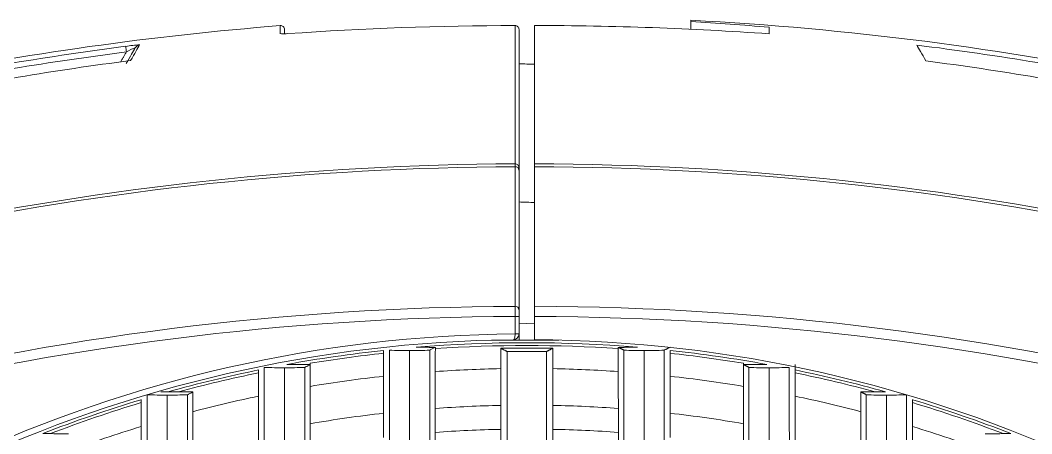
# Model space of a CAD drawing. Extents: x 9.3 to 87, y 1.1 to 68.8.
# Drawn here: x 79.525 to 82.113, y 31.175 to 32.234 of the extents above; entities that cross this region are included whole.
import ezdxf

# ---------------------------------------------------------------- set-up
doc = ezdxf.new("R2010")
doc.units = 0
doc.header["$MEASUREMENT"] = 0
doc.linetypes.add('SLD-Solid', pattern=[0])
doc.layers.add('OBJECT', color=7, linetype='CONTINUOUS')

msp = doc.modelspace()

# ---------------------------------------------------------------- linework, layer by layer
at = {"layer": 'OBJECT', "linetype": 'SLD-Solid', "lineweight": 15}
for p, q in [((81.2409, 32.2099), (81.2409, 32.2308)), ((80.1938, 32.1992), (80.1931, 32.1994)), ((80.7909, 31.4307), (80.7909, 31.4753)), ((80.8009, 31.4753), (80.7909, 31.4753)), ((80.8009, 31.4753), (80.8009, 31.4307)), ((80.8009, 31.458), (80.8409, 31.4564)), ((80.8409, 31.4753), (80.8409, 31.4157)), ((80.7909, 31.4307), (80.8009, 31.4307)), ((80.8009, 31.4307), (80.8009, 31.4306)), ((80.8009, 31.4146), (80.8009, 31.4306)), ((80.8009, 31.4146), (80.7309, 31.4146)), ((80.9009, 31.4146), (80.8009, 31.4146)), ((80.7709, 31.3853), (80.8709, 31.3853))]:
    msp.add_line(p, q, dxfattribs=at)
at = {"layer": 'OBJECT', "linetype": 'SLD-Solid', "lineweight": 15, "flags": 128}
msp.add_lwpolyline([(80.9009, 31.4146), (80.9028, 31.4148), (80.9029, 31.4148)], dxfattribs=at)
at = {"layer": 'OBJECT', "linetype": 'SLD-Solid', "lineweight": 15}
for centre, radius, start, end in [((80.8209, 24.2468), 7.9983, 78.3794, 86.98989), ((80.8209, 24.2468), 7.9983, 94.52347, 101.57301), ((80.1909, 32.2102), 0.01, 0.3561, 94.5296), ((80.7992, 23.7726), 8.4477, 90.05633, 94.00306), ((80.7909, 32.2103), 0.01, 0.0222, 90.2345), ((80.1994, 32.2709), 0.0718, 262.5469, 278.0062), ((80.1995, 32.2586), 0.0597, 264.1257, 279.6242), ((79.8413, 31.8943), 0.2768, 92.2978, 99.704), ((80.0618, 32.1906), 0.2682, 185.0169, 188.0812), ((79.8643, 32.0364), 0.1349, 109.6078, 120.3001), ((79.832, 32.156), 0.015, 97.0883, 149.9965), ((80.8209, 24.2468), 7.6195, 90.22588, 102.0226), ((80.7909, 31.8563), 0.00995, 0.3231, 90.5371), ((80.8209, 24.2468), 7.6195, 77.9774, 89.84961), ((80.8209, 24.2468), 7.6121, 90.22607, 102.0226), ((80.7915, 31.8495), 0.00941, 4.4221, 93.9867), ((80.8209, 24.2468), 7.6121, 77.9774, 89.84946), ((80.8209, 24.2468), 7.2545, 90.23722, 104.14724), ((80.7915, 31.4919), 0.00941, 4.4217, 93.9951), ((80.8209, 24.2468), 7.2545, 75.85276, 89.84204), ((80.8209, 24.2468), 7.2285, 90.23779, 104.14724), ((80.8209, 24.2468), 7.2285, 75.85276, 89.84147), ((80.8209, 27.9958), 3.435, 90.5004, 139.4488), ((80.7859, 31.4306), 0.015, 270.5979, 359.9866), ((80.7934, 31.6951), 0.2646, 269.4601, 271.6256), ((80.8209, 27.9958), 3.42, 90.5838, 139.7434), ((80.8209, 27.9958), 3.4123, 85.2369, 94.7631), ((80.8209, 27.9958), 3.4051, 86.0575, 93.9425), ((80.8209, 27.9958), 3.42, 40.2566, 89.6649), ((80.8209, 27.9958), 3.4123, 96.1656, 100.3743), ((80.8209, 27.9958), 3.4051, 96.1786, 99.3707), ((80.5086, 32.1739), 0.7859, 267.122, 270.8956), ((80.5333, 32.166), 0.778, 269.0851, 272.8972), ((81.1068, 32.0702), 0.6823, 266.8353, 271.1823), ((81.1312, 32.2857), 0.8977, 269.3394, 272.643), ((80.8209, 27.9958), 3.4123, 79.6257, 83.8344), ((80.8209, 27.9958), 3.4051, 80.6293, 83.8214), ((80.8209, 27.9958), 3.4123, 101.6117, 105.6051), ((80.8209, 27.9958), 3.4051, 101.6366, 105.1766), ((80.1886, 32.1298), 0.7858, 267.1217, 270.896), ((80.2132, 32.1281), 0.7841, 269.0999, 272.8824), ((80.8209, 27.9958), 3.3466, 96.2864, 99.5365), ((80.8209, 27.9958), 3.3466, 91.1445, 94.012), ((80.8209, 27.9958), 3.3466, 85.988, 88.8555), ((80.8209, 27.9958), 3.3466, 80.4635, 83.7136), ((81.4267, 32.0203), 0.6764, 266.8163, 271.2014), ((81.4511, 32.2479), 0.9039, 269.3507, 272.6316), ((80.8209, 27.9958), 3.4123, 74.3949, 78.3883), ((80.8209, 27.9958), 3.4051, 74.8234, 78.3634), ((79.8886, 32.0601), 0.7861, 267.1231, 270.8959), ((79.913, 32.0688), 0.7948, 269.1248, 272.8562), ((80.8209, 27.9958), 3.3466, 101.8422, 104.7973), ((80.8209, 27.9958), 3.3466, 75.2027, 78.1578), ((81.7266, 31.9463), 0.6724, 266.8038, 271.2152), ((81.751, 32.1884), 0.9144, 269.3689, 272.6121), ((80.8209, 27.9958), 3.4123, 106.8156, 111.2857), ((80.8209, 27.9958), 3.4051, 106.8522, 110.9808), ((80.8209, 27.9958), 3.2524, 91.1761, 94.1294), ((80.8209, 27.9958), 3.2524, 85.8706, 88.8239), ((80.8209, 27.9958), 3.4051, 69.0192, 73.1478), ((80.8209, 27.9958), 3.4123, 68.7143, 73.1844), ((80.8209, 27.9958), 3.2524, 96.4685, 99.8166), ((80.8209, 27.9958), 3.2524, 80.1834, 83.5315), ((80.8209, 27.9958), 3.3466, 107.155, 110.5149), ((80.8209, 27.9958), 3.3466, 69.4851, 72.845), ((80.8209, 27.9958), 3.1911, 91.1977, 94.2095), ((80.8209, 27.9958), 3.1911, 85.7905, 88.8023)]:
    msp.add_arc(centre, radius, start, end, dxfattribs=at)
for points, knots in [([(81.2409, 32.2308), (81.2409, 32.2319), (81.2409, 32.2327), (81.2409, 32.2333), (81.2409, 32.2333), (81.2409, 32.2334), (81.2409, 32.2335), (81.2409, 32.2337), (81.2409, 32.234), (81.2409, 32.2341), (81.2409, 32.234)], [0, 0, 0, 0, 0.5, 0.5, 0.53125, 0.53125, 0.5625, 0.625, 0.75, 1, 1, 1, 1]), ([(80.1901, 32.1996), (80.1901, 32.2054), (80.1901, 32.215), (80.1901, 32.2196), (80.1901, 32.22), (80.1901, 32.2201)], [0, 0, 0, 0, 0.489972, 0.818808, 1, 1, 1, 1]), ([(80.2009, 32.2102), (80.2009, 32.2098), (80.2009, 32.2091), (80.2009, 32.2013), (80.2009, 32.1993)], [0, 0, 0, 0, 0.742194, 1, 1, 1, 1]), ([(80.7909, 31.8662), (80.7909, 31.9601), (80.7909, 32.0366), (80.7909, 32.1547), (80.7909, 32.1963), (80.7909, 32.2203)], [0, 0, 0, 0, 0.5, 0.5, 1, 1, 1, 1]), ([(80.8409, 31.8663), (80.8409, 31.9594), (80.8409, 32.0357), (80.8409, 32.1097), (80.8409, 32.1234), (80.8409, 32.1376), (80.8409, 32.1391), (80.8409, 32.1422), (80.8409, 32.1438), (80.8409, 32.1484), (80.8409, 32.1573), (80.8409, 32.1656), (80.8409, 32.1919), (80.8409, 32.2084), (80.8409, 32.2204)], [0, 0, 0, 0, 0.5, 0.5, 0.625, 0.625, 0.640625, 0.640625, 0.65625, 0.65625, 0.6875, 0.75, 0.75, 1, 1, 1, 1]), ([(80.7909, 31.5012), (80.7909, 31.5046), (80.7909, 31.5079), (80.7909, 31.5112), (80.7909, 31.5246), (80.7909, 31.5379), (80.7909, 31.5512), (80.7909, 31.6046), (80.7909, 31.6579), (80.7909, 31.7112), (80.7909, 31.7604), (80.7909, 31.8096), (80.7909, 31.8588)], [0, 0, 0, 0, 0.000508, 0.000508, 0.000508, 0.00254, 0.00254, 0.00254, 0.010668, 0.010668, 0.010668, 0.01816622, 0.01816622, 0.01816622, 0.01816622]), ([(80.8409, 31.5013), (80.8409, 31.5549), (80.8409, 31.6085), (80.8409, 31.6622), (80.8409, 31.7277), (80.8409, 31.7933), (80.8409, 31.8589)], [0.03013372, 0.03013372, 0.03013372, 0.03013372, 0.03830696, 0.03830696, 0.03830696, 0.04829992, 0.04829992, 0.04829992, 0.04829992]), ([(80.7909, 31.4753), (80.7909, 31.4779), (80.7909, 31.4805), (80.7909, 31.4855), (80.7909, 31.488), (80.7909, 31.4948), (80.7909, 31.4986), (80.7909, 31.5012)], [0, 0, 0, 0, 0.25, 0.25, 0.5, 0.5, 1, 1, 1, 1]), ([(80.8409, 31.4753), (80.8409, 31.4806), (80.8409, 31.4858), (80.8409, 31.4926), (80.8409, 31.4947), (80.8409, 31.4984), (80.8409, 31.4999), (80.8409, 31.5013)], [0, 0, 0, 0, 0.5, 0.5, 0.75, 0.75, 1, 1, 1, 1]), ([(80.7909, 31.4305), (80.7909, 31.4265), (80.7904, 31.4225), (80.7886, 31.4171), (80.7873, 31.4156), (80.786, 31.4156)], [0, 0, 0, 0, 0.5, 0.5, 1, 1, 1, 1]), ([(80.4691, 31.389), (80.4691, 31.3147), (80.4691, 31.1686), (80.4691, 30.9405), (80.4691, 30.7073), (80.4691, 30.4623), (80.469, 30.2217), (80.469, 30.012), (80.469, 29.8875), (80.469, 29.8336)], [0, 0, 0, 0, 0.166777, 0.32772, 0.481123, 0.635353, 0.798328, 0.912558, 1, 1, 1, 1]), ([(80.5209, 31.3881), (80.5209, 31.3118), (80.5209, 31.1774), (80.5209, 31.0336), (80.5209, 30.9714)], [0, 0, 0, 0, 0.567749, 1, 1, 1, 1]), ([(80.5726, 31.389), (80.5731, 31.3892), (80.5778, 31.3916), (80.5825, 31.394), (80.5868, 31.3962)], [0, 0, 0, 0, 0.092422, 1, 1, 1, 1]), ([(80.5726, 31.389), (80.5726, 31.3154), (80.5727, 31.1708), (80.5727, 30.9452), (80.5727, 30.7148), (80.5727, 30.4731), (80.5727, 30.2365), (80.5727, 30.0232), (80.5728, 29.8939), (80.5728, 29.8336)], [0, 0, 0, 0, 0.165021, 0.324378, 0.476253, 0.628636, 0.789333, 0.90176, 1, 1, 1, 1]), ([(80.754, 31.394), (80.7763, 31.394), (80.8209, 31.394), (80.8655, 31.394), (80.8878, 31.394)], [0, 0, 0, 0, 0.500196, 1, 1, 1, 1]), ([(80.7709, 31.3853), (80.7709, 31.312), (80.7709, 31.1824), (80.7709, 31.0441), (80.7709, 30.984)], [0, 0, 0, 0, 0.565398, 1, 1, 1, 1]), ([(81.0691, 31.389), (81.0691, 31.3154), (81.0691, 31.1708), (81.0691, 30.9452), (81.0691, 30.7148), (81.0691, 30.4731), (81.069, 30.2365), (81.069, 30.0232), (81.069, 29.8939), (81.069, 29.8336)], [0, 0, 0, 0, 0.165021, 0.324378, 0.476253, 0.628636, 0.789333, 0.90176, 1, 1, 1, 1]), ([(81.1209, 31.3881), (81.1209, 31.3118), (81.1209, 31.1774), (81.1209, 31.0336), (81.1209, 30.9714)], [0, 0, 0, 0, 0.567749, 1, 1, 1, 1]), ([(81.1726, 31.389), (81.1726, 31.3147), (81.1727, 31.1686), (81.1727, 30.9405), (81.1727, 30.7073), (81.1727, 30.4623), (81.1727, 30.2217), (81.1727, 30.012), (81.1728, 29.8875), (81.1728, 29.8336)], [0, 0, 0, 0, 0.166777, 0.32772, 0.481123, 0.635353, 0.798328, 0.912558, 1, 1, 1, 1]), ([(80.2526, 31.345), (80.2533, 31.3453), (80.2579, 31.3477), (80.2625, 31.3501), (80.2665, 31.3521)], [0, 0, 0, 0, 0.148677, 1, 1, 1, 1]), ([(81.3753, 31.3521), (81.3826, 31.3521), (81.4027, 31.3522), (81.4227, 31.3523), (81.4354, 31.3523)], [0, 0, 0, 0, 0.363082, 1, 1, 1, 1]), ([(81.5075, 31.3526), (81.5076, 31.3484), (81.5077, 31.3431), (81.5077, 31.3391), (81.5077, 31.3383)], [0, 0, 0, 0, 0.794195, 1, 1, 1, 1]), ([(80.1491, 31.345), (80.1491, 31.2705), (80.1491, 31.1239), (80.1491, 30.8943), (80.1491, 30.6585), (80.149, 30.4095), (80.149, 30.1746), (80.149, 29.981), (80.149, 29.8775), (80.149, 29.8336)], [0, 0, 0, 0, 0.171054, 0.336809, 0.495789, 0.656116, 0.82608, 0.926218, 1, 1, 1, 1]), ([(80.2009, 30.8814), (80.2009, 30.9696), (80.2009, 31.1295), (80.2009, 31.2777), (80.2009, 31.3441)], [0, 0, 0, 0, 0.552236, 1, 1, 1, 1]), ([(80.2528, 29.8336), (80.2528, 29.8942), (80.2528, 30.0321), (80.2527, 30.2296), (80.2527, 30.4778), (80.2527, 30.7513), (80.2527, 31.0571), (80.2526, 31.2475), (80.2526, 31.345)], [0, 0, 0, 0, 0.102205, 0.232613, 0.355354, 0.564233, 0.776811, 1, 1, 1, 1]), ([(81.389, 29.8336), (81.389, 29.8942), (81.389, 30.0321), (81.389, 30.2296), (81.3891, 30.4778), (81.3891, 30.7513), (81.3891, 31.0571), (81.3891, 31.2475), (81.3891, 31.345)], [0, 0, 0, 0, 0.102205, 0.232613, 0.355354, 0.564233, 0.776811, 1, 1, 1, 1]), ([(81.4409, 30.8814), (81.4409, 30.9696), (81.4409, 31.1295), (81.4409, 31.2777), (81.4409, 31.3441)], [0, 0, 0, 0, 0.552236, 1, 1, 1, 1]), ([(81.4926, 31.345), (81.4926, 31.269), (81.4927, 31.1196), (81.4927, 30.8854), (81.4927, 30.6443), (81.4927, 30.4226), (81.4927, 30.2139), (81.4928, 30.029), (81.4928, 29.8978), (81.4928, 29.8336)], [0, 0, 0, 0, 0.17433, 0.343066, 0.504971, 0.668861, 0.776842, 0.890846, 1, 1, 1, 1]), ([(79.8491, 31.275), (79.8491, 31.2115), (79.8491, 31.0856), (79.8491, 30.8883), (79.8491, 30.685), (79.8491, 30.4704), (79.849, 30.2368), (79.849, 30.0337), (79.849, 29.9058), (79.849, 29.8696)], [0, 0, 0, 0, 0.155276, 0.308403, 0.458495, 0.608981, 0.765533, 0.93381, 1, 1, 1, 1]), ([(79.9009, 30.846), (79.9009, 30.9279), (79.9009, 31.0754), (79.9009, 31.213), (79.9009, 31.2741)], [0, 0, 0, 0, 0.556103, 1, 1, 1, 1]), ([(79.9526, 31.275), (79.9536, 31.2755), (79.9581, 31.2778), (79.9626, 31.2801), (79.9662, 31.2819)], [0, 0, 0, 0, 0.216125, 1, 1, 1, 1]), ([(79.9528, 29.8386), (79.9528, 29.8819), (79.9528, 29.9871), (79.9527, 30.1439), (79.9527, 30.3482), (79.9527, 30.5715), (79.9527, 30.8176), (79.9527, 31.0518), (79.9526, 31.2001), (79.9526, 31.275)], [0, 0, 0, 0, 0.077685, 0.188646, 0.293573, 0.471382, 0.644443, 0.820608, 1, 1, 1, 1]), ([(81.6756, 31.2819), (81.6801, 31.2819), (81.6924, 31.282), (81.7046, 31.2821), (81.7123, 31.2822)], [0, 0, 0, 0, 0.367124, 1, 1, 1, 1]), ([(81.689, 29.84), (81.689, 29.9034), (81.689, 30.0352), (81.689, 30.223), (81.6891, 30.4022), (81.6891, 30.6412), (81.6891, 30.9389), (81.6891, 31.1619), (81.6891, 31.275)], [0, 0, 0, 0, 0.114682, 0.238511, 0.355588, 0.468386, 0.730477, 1, 1, 1, 1]), ([(81.7409, 30.846), (81.7409, 30.9279), (81.7409, 31.0754), (81.7409, 31.213), (81.7409, 31.2741)], [0, 0, 0, 0, 0.556103, 1, 1, 1, 1]), ([(81.7926, 31.275), (81.7926, 31.2032), (81.7927, 31.0608), (81.7927, 30.8366), (81.7927, 30.6021), (81.7927, 30.371), (81.7927, 30.1313), (81.7928, 29.9709), (81.7928, 29.8771), (81.7928, 29.8702)], [0, 0, 0, 0, 0.175488, 0.34803, 0.517283, 0.689965, 0.833217, 0.987807, 1, 1, 1, 1])]:
    msp.add_open_spline(points, degree=3, knots=knots, dxfattribs=at)
for points, degree in [([(81.2409, 32.2308), (81.3076, 32.2267), (81.3743, 32.2218), (81.4409, 32.2159)], 3), ([(80.1901, 32.2201), (80.1901, 32.2202)], 1), ([(80.8009, 32.2103), (80.8009, 32.1863), (80.8009, 32.1031), (80.8009, 31.9503), (80.8009, 31.8563)], 3), ([(81.4409, 32.1992), (81.2427, 32.2133), (81.0427, 32.2205), (80.8409, 32.2204)], 3), ([(81.4409, 32.2159), (81.4409, 32.2141), (81.4409, 32.2095), (81.4409, 32.203), (81.4409, 32.1992)], 3), ([(79.2141, 32.0704), (79.4063, 32.1097), (79.6, 32.142), (79.7946, 32.1672)], 3), ([(79.7963, 32.1529), (79.6019, 32.1279), (79.4085, 32.0957), (79.2165, 32.0565)], 3), ([(79.7812, 32.1267), (79.7963, 32.1529)], 1), ([(79.7959, 32.1234), (79.8062, 32.1412), (79.8139, 32.1546), (79.8191, 32.1635)], 3), ([(79.8302, 32.1709), (79.825, 32.162), (79.8173, 32.1486), (79.807, 32.1308)], 3), ([(81.8187, 32.1704), (82.0253, 32.1445), (82.2304, 32.1106), (82.4342, 32.0687)], 3), ([(81.8187, 32.1704), (81.8239, 32.1615), (81.8317, 32.1479), (81.8422, 32.1298)], 3), ([(79.2332, 32.0349), (79.4232, 32.0739), (79.6145, 32.1059), (79.807, 32.1308)], 3), ([(82.4085, 32.0349), (82.221, 32.0734), (82.0322, 32.1051), (81.8422, 32.1298)], 3), ([(80.8409, 32.1211), (80.8276, 32.1215), (80.8142, 32.122), (80.8009, 32.1225)], 3), ([(80.7909, 31.8588), (80.7909, 31.8626), (80.7909, 31.8651), (80.7909, 31.8662)], 3), ([(80.8409, 31.8589), (80.8409, 31.8627), (80.8409, 31.8651), (80.8409, 31.8663)], 3), ([(80.8009, 31.8563), (80.8009, 31.8554), (80.8009, 31.8533), (80.8009, 31.8502)], 3), ([(80.8009, 31.8502), (80.8009, 31.731), (80.8009, 31.6118), (80.8009, 31.4926)], 3), ([(80.8409, 31.7671), (80.8276, 31.7676), (80.8142, 31.768), (80.8009, 31.7685)], 3), ([(80.8009, 31.4926), (80.8009, 31.4891), (80.8009, 31.4823), (80.8009, 31.4753)], 3), ([(80.7909, 31.4307), (80.7909, 31.4306), (80.7909, 31.4306), (80.7909, 31.4305)], 3), ([(80.4544, 31.3811), (80.4544, 31.3884)], 1), ([(80.4544, 31.3223), (80.4544, 31.3811)], 1), ([(80.5375, 31.3963), (80.5868, 31.3962)], 1), ([(80.5868, 31.3929), (80.5867, 31.3342)], 1), ([(80.5868, 31.3962), (80.5868, 31.3929)], 1), ([(80.754, 31.3418), (80.754, 31.394)], 1), ([(80.754, 31.394), (80.7709, 31.3853)], 1), ([(80.8709, 31.3853), (80.8878, 31.394)], 1), ([(80.8709, 31.3853), (80.8709, 30.984)], 1), ([(80.8878, 31.394), (80.8877, 31.3418)], 1), ([(81.055, 31.3962), (81.1042, 31.3963)], 1), ([(81.055, 31.3929), (81.055, 31.3962)], 1), ([(81.0691, 31.389), (81.055, 31.3962)], 1), ([(81.055, 31.3342), (81.055, 31.3929)], 1), ([(81.1873, 31.3965), (81.1726, 31.389)], 1), ([(81.1874, 31.3811), (81.1873, 31.3223)], 1), ([(81.1874, 31.3884), (81.1874, 31.3811)], 1), ([(80.2665, 31.3521), (80.2064, 31.3523)], 1), ([(80.2665, 31.3555), (80.2664, 31.2962)], 1), ([(80.2665, 31.3521), (80.2665, 31.3555)], 1), ([(81.3753, 31.2962), (81.3753, 31.3555)], 1), ([(81.3753, 31.3555), (81.3753, 31.3521)], 1), ([(81.3891, 31.345), (81.3753, 31.3521)], 1), ([(80.1341, 31.3309), (80.1341, 31.3383)], 1), ([(80.1341, 31.2712), (80.1341, 31.3309)], 1), ([(80.4545, 31.2274), (80.4544, 31.3223)], 1), ([(80.5867, 31.3342), (80.5867, 31.2397)], 1), ([(80.7541, 31.2475), (80.754, 31.3418)], 1), ([(80.8877, 31.3418), (80.8876, 31.2475)], 1), ([(81.0551, 31.2397), (81.055, 31.3342)], 1), ([(81.1873, 31.3223), (81.1873, 31.2274)], 1), ([(81.5077, 31.3383), (81.5077, 31.3309)], 1), ([(81.5077, 31.3309), (81.5077, 31.2712)], 1), ([(80.2664, 31.2962), (80.2664, 31.2005)], 1), ([(81.3754, 31.2005), (81.3753, 31.2962)], 1), ([(79.9029, 31.2823), (79.8847, 31.2824)], 1), ([(79.9294, 31.2822), (79.9029, 31.2823)], 1), ([(79.9662, 31.2819), (79.9294, 31.2822)], 1), ([(79.9662, 31.2819), (79.9662, 31.2314)], 1), ([(80.1342, 31.1748), (80.1341, 31.2712)], 1), ([(81.5077, 31.2712), (81.5076, 31.1748)], 1), ([(81.6756, 31.2314), (81.6756, 31.2819)], 1), ([(81.6891, 31.275), (81.6756, 31.2819)], 1), ([(81.7123, 31.2822), (81.7388, 31.2823)], 1), ([(79.8337, 31.2547), (79.8337, 31.2622)], 1), ([(79.8338, 31.1935), (79.8337, 31.2547)], 1), ([(80.7542, 31.1861), (80.7541, 31.2475)], 1), ([(80.8876, 31.2475), (80.8876, 31.1861)], 1), ([(81.8081, 31.2622), (81.808, 31.2547)], 1), ([(81.808, 31.2547), (81.808, 31.1935)], 1), ([(79.9662, 31.2314), (79.9661, 31.1338)], 1), ([(80.4545, 31.1657), (80.4545, 31.2274)], 1), ([(80.5867, 31.2397), (80.5867, 31.1782)], 1), ([(81.0551, 31.1782), (81.0551, 31.2397)], 1), ([(81.1873, 31.2274), (81.1873, 31.1657)], 1), ([(81.6757, 31.1338), (81.6756, 31.2314)], 1), ([(79.8338, 31.0947), (79.8338, 31.1935)], 1), ([(80.2664, 31.2005), (80.2663, 31.1383)], 1), ([(81.3754, 31.1383), (81.3754, 31.2005)], 1), ([(81.808, 31.1935), (81.8079, 31.0947)], 1), ([(79.6017, 31.1752), (79.5821, 31.1753)], 1), ([(79.6481, 31.1747), (79.6017, 31.1752)], 1), ([(80.1342, 31.1121), (80.1342, 31.1748)], 1), ([(80.5867, 31.1782), (80.5866, 31.116)], 1), ([(80.7542, 31.1241), (80.7542, 31.1861)], 1), ([(80.8876, 31.1861), (80.8875, 31.1241)], 1), ([(81.0552, 31.116), (81.0551, 31.1782)], 1), ([(81.5076, 31.1748), (81.5076, 31.1121)], 1), ([(81.9937, 31.1747), (82.0401, 31.1752)], 1), ([(82.0401, 31.1752), (82.0596, 31.1753)], 1)]:
    msp.add_open_spline(points, degree=degree, dxfattribs=at)

doc.saveas('drawing.dxf')
